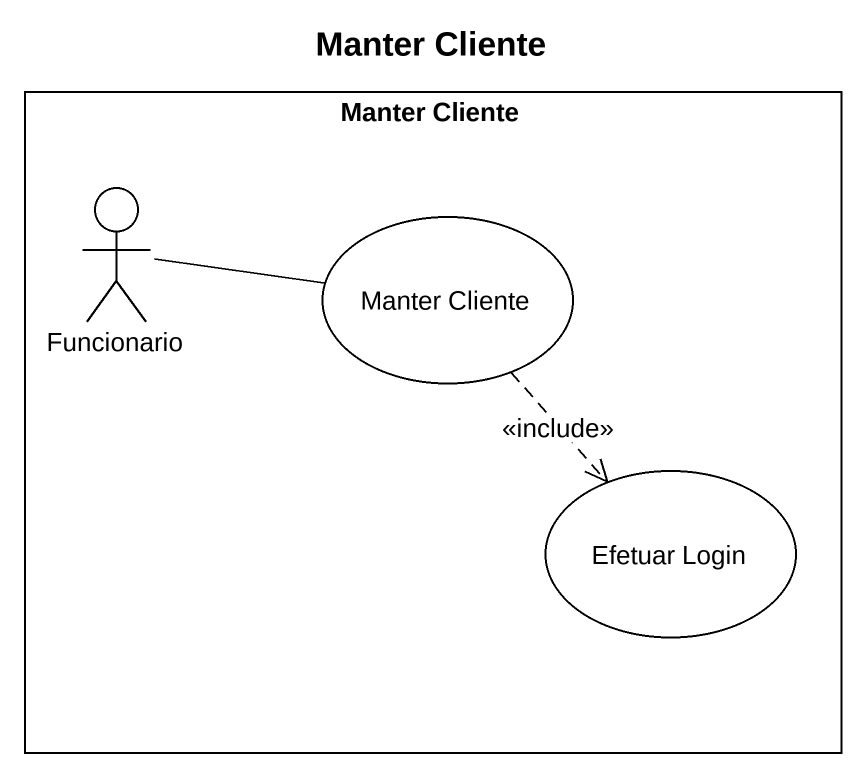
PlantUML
@startuml
title Manter Cliente
rectangle "Manter Cliente" as Manter_Cliente {
  actor Funcionario
  usecase "Manter Cliente" as Manter_Cliente_2
  usecase "Efetuar Login" as Efetuar_Login
}
Funcionario -right- Manter_Cliente_2
Manter_Cliente_2 ..> Efetuar_Login : <<include>>
@enduml
